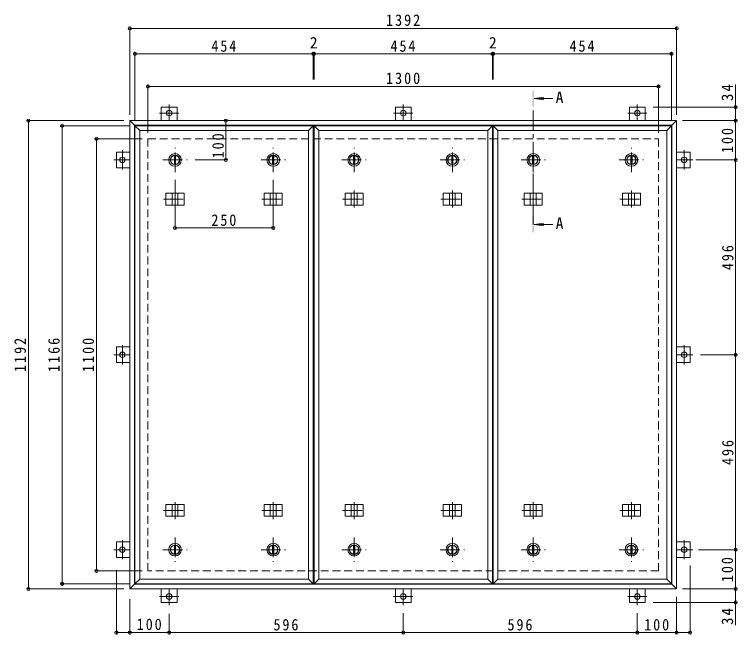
# Model space of a CAD drawing. Units: millimetres at full size, sheet at 1:10. Extents: x -2570 to 2317, y -1961 to 1272.
# Drawn here: x -2094 to -253, y -306 to 1272 of the extents above; entities that cross this region are included whole.
import ezdxf
from ezdxf.enums import TextEntityAlignment as Align

# ---------------------------------------------------------------- set-up
doc = ezdxf.new("R2010")
doc.units = ezdxf.units.MM
doc.header["$LTSCALE"] = 10
doc.header["$PDMODE"] = 32
doc.header["$PDSIZE"] = 8
doc.linetypes.add('CHAIN1', pattern=[8, 5, -1, 1, -1])
doc.linetypes.add('DASHED2', pattern=[3, 2, -1])
for name, color, linetype, lineweight in [('0-1_躯体', 2, 'DASHED2', 9), ('0-2_仕上', 3, 'Continuous', 9), ('0-3_建具', 4, 'Continuous', 9), ('0-5_寸法', 4, 'Continuous', 9), ('0-C', 2, 'Continuous', 9), ('0-E', 3, 'Continuous', 9), ('0-F', 7, 'Continuous', 9)]:
    doc.layers.add(name, color=color, linetype=linetype, lineweight=lineweight)
doc.styles.add('ＭＳ ゴシック', font='')
doc.styles.get('ＭＳ ゴシック').set_extended_font_data('MS Gothic')

msp = doc.modelspace()

# ---------------------------------------------------------------- linework, layer by layer
at = {"layer": '0-1_躯体'}
for p, q in [((-1753.8, 955.97), (-453.8, 955.97)), ((-1753.8, -144.03), (-1753.8, 955.97)), ((-453.8, 955.97), (-453.8, -144.03)), ((-453.8, -144.03), (-1753.8, -144.03))]:
    msp.add_line(p, q, dxfattribs=at)
at = {"layer": '0-2_仕上'}
for p, q in [((-1786.8, 988.97), (-1774.8, 976.97)), ((-1786.8, 988.97), (-1332.8, 988.97)), ((-1786.8, -177.03), (-1786.8, 988.97)), ((-1344.8, 976.97), (-1774.8, 976.97)), ((-1774.8, 976.97), (-1774.8, -165.03)), ((-1344.8, 976.97), (-1332.8, 988.97)), ((-1344.8, -165.03), (-1344.8, 976.97)), ((-1332.8, 988.97), (-1332.8, -177.03)), ((-1330.8, 988.97), (-1318.8, 976.97)), ((-1330.8, 988.97), (-876.8, 988.97)), ((-1330.8, -177.03), (-1330.8, 988.97)), ((-888.8, 976.97), (-1318.8, 976.97)), ((-1318.8, 976.97), (-1318.8, -165.03)), ((-888.8, 976.97), (-876.8, 988.97)), ((-888.8, -165.03), (-888.8, 976.97)), ((-876.8, 988.97), (-876.8, -177.03)), ((-874.8, 988.97), (-862.8, 976.97)), ((-874.8, 988.97), (-420.8, 988.97)), ((-874.8, -177.03), (-874.8, 988.97)), ((-432.8, 976.97), (-862.8, 976.97)), ((-862.8, 976.97), (-862.8, -165.03)), ((-432.8, 976.97), (-420.8, 988.97)), ((-432.8, -165.03), (-432.8, 976.97)), ((-420.8, 988.97), (-420.8, -177.03)), ((-1774.8, -165.03), (-1786.8, -177.03)), ((-1318.8, -165.03), (-1330.8, -177.03)), ((-862.8, -165.03), (-874.8, -177.03)), ((-1332.8, -177.03), (-1786.8, -177.03)), ((-876.8, -177.03), (-1330.8, -177.03)), ((-420.8, -177.03), (-874.8, -177.03))]:
    msp.add_line(p, q, dxfattribs=at)
for points in [[(-1774.8, -165.03), (-1344.8, -165.03), (-1332.8, -177.03)], [(-1318.8, -165.03), (-888.8, -165.03), (-876.8, -177.03)], [(-862.8, -165.03), (-432.8, -165.03), (-420.8, -177.03)]]:
    msp.add_lwpolyline(points, dxfattribs=at)
at = {"layer": '0-3_建具', "color": 2}
for p, q in [((-1799.8, 1001.97), (-1787.8, 989.97)), ((-1799.8, 1001.97), (-407.8, 1001.97)), ((-1799.8, -190.03), (-1799.8, 1001.97)), ((-419.8, 989.97), (-407.8, 1001.97)), ((-407.8, 1001.97), (-407.8, -190.03)), ((-1787.8, 989.97), (-419.8, 989.97)), ((-1787.8, -178.03), (-1787.8, 989.97)), ((-419.8, -178.03), (-419.8, 989.97)), ((-1787.8, -178.03), (-1799.8, -190.03)), ((-419.8, -178.03), (-1787.8, -178.03)), ((-419.8, -178.03), (-407.8, -190.03)), ((-407.8, -190.03), (-1799.8, -190.03))]:
    msp.add_line(p, q, dxfattribs=at)
at = {"layer": '0-3_建具'}
for p, q in [((-1707.89, 816.97), (-1707.89, 786.97)), ((-1707.89, 816.97), (-1661.71, 816.97)), ((-1692.3, 816.97), (-1692.3, 786.97)), ((-1677.3, 816.97), (-1677.3, 786.97)), ((-1661.71, 816.97), (-1661.71, 786.97)), ((-1457.89, 816.97), (-1457.89, 786.97)), ((-1457.89, 816.97), (-1411.71, 816.97)), ((-1442.3, 816.97), (-1442.3, 786.97)), ((-1427.3, 816.97), (-1427.3, 786.97)), ((-1411.71, 816.97), (-1411.71, 786.97)), ((-1251.89, 816.97), (-1251.89, 786.97)), ((-1251.89, 816.97), (-1205.71, 816.97)), ((-1236.3, 816.97), (-1236.3, 786.97)), ((-1221.3, 816.97), (-1221.3, 786.97)), ((-1205.71, 816.97), (-1205.71, 786.97)), ((-1001.89, 816.97), (-1001.89, 786.97)), ((-1001.89, 816.97), (-955.71, 816.97)), ((-986.3, 816.97), (-986.3, 786.97)), ((-971.3, 816.97), (-971.3, 786.97)), ((-955.71, 816.97), (-955.71, 786.97)), ((-795.89, 816.97), (-795.89, 786.97)), ((-795.89, 816.97), (-749.71, 816.97)), ((-780.3, 816.97), (-780.3, 786.97)), ((-765.3, 816.97), (-765.3, 786.97)), ((-749.71, 816.97), (-749.71, 786.97)), ((-545.89, 816.97), (-545.89, 786.97)), ((-545.89, 816.97), (-499.71, 816.97)), ((-530.3, 816.97), (-530.3, 786.97)), ((-515.3, 816.97), (-515.3, 786.97)), ((-499.71, 816.97), (-499.71, 786.97)), ((-1707.89, 786.97), (-1661.71, 786.97)), ((-1457.89, 786.97), (-1411.71, 786.97)), ((-1251.89, 786.97), (-1205.71, 786.97)), ((-1001.89, 786.97), (-955.71, 786.97)), ((-795.89, 786.97), (-749.71, 786.97)), ((-545.89, 786.97), (-499.71, 786.97)), ((-1707.89, -5.03), (-1707.89, 24.97)), ((-1707.89, 24.97), (-1661.71, 24.97)), ((-1692.3, -5.03), (-1692.3, 24.97)), ((-1677.3, -5.03), (-1677.3, 24.97)), ((-1661.71, -5.03), (-1661.71, 24.97)), ((-1457.89, -5.03), (-1457.89, 24.97)), ((-1457.89, 24.97), (-1411.71, 24.97)), ((-1442.3, -5.03), (-1442.3, 24.97)), ((-1427.3, -5.03), (-1427.3, 24.97)), ((-1411.71, -5.03), (-1411.71, 24.97)), ((-1251.89, -5.03), (-1251.89, 24.97)), ((-1251.89, 24.97), (-1205.71, 24.97)), ((-1236.3, -5.03), (-1236.3, 24.97)), ((-1221.3, -5.03), (-1221.3, 24.97)), ((-1205.71, -5.03), (-1205.71, 24.97)), ((-1001.89, -5.03), (-1001.89, 24.97)), ((-1001.89, 24.97), (-955.71, 24.97)), ((-986.3, -5.03), (-986.3, 24.97)), ((-971.3, -5.03), (-971.3, 24.97)), ((-955.71, -5.03), (-955.71, 24.97)), ((-795.89, -5.03), (-795.89, 24.97)), ((-795.89, 24.97), (-749.71, 24.97)), ((-780.3, -5.03), (-780.3, 24.97)), ((-765.3, -5.03), (-765.3, 24.97)), ((-749.71, -5.03), (-749.71, 24.97)), ((-545.89, -5.03), (-545.89, 24.97)), ((-545.89, 24.97), (-499.71, 24.97)), ((-530.3, -5.03), (-530.3, 24.97)), ((-515.3, -5.03), (-515.3, 24.97)), ((-499.71, -5.03), (-499.71, 24.97)), ((-1707.89, -5.03), (-1661.71, -5.03)), ((-1457.89, -5.03), (-1411.71, -5.03)), ((-1251.89, -5.03), (-1205.71, -5.03)), ((-1001.89, -5.03), (-955.71, -5.03)), ((-795.89, -5.03), (-749.71, -5.03)), ((-545.89, -5.03), (-499.71, -5.03))]:
    msp.add_line(p, q, dxfattribs=at)
at = {"layer": '0-3_建具', "linetype": 'CHAIN1'}
for p, q in [((-1684.8, 824.09), (-1684.8, 780.85)), ((-1434.8, 824.09), (-1434.8, 780.85)), ((-1228.8, 824.09), (-1228.8, 780.85)), ((-978.8, 824.09), (-978.8, 780.85)), ((-772.8, 824.09), (-772.8, 780.85)), ((-522.8, 824.09), (-522.8, 780.85)), ((-1714.21, 801.97), (-1655.39, 801.97)), ((-1464.21, 801.97), (-1405.39, 801.97)), ((-1258.21, 801.97), (-1199.39, 801.97)), ((-1008.21, 801.97), (-949.39, 801.97)), ((-802.21, 801.97), (-743.39, 801.97)), ((-552.21, 801.97), (-493.39, 801.97)), ((-1684.8, -12.15), (-1684.8, 31.09)), ((-1434.8, -12.15), (-1434.8, 31.09)), ((-1228.8, -12.15), (-1228.8, 31.09)), ((-978.8, -12.15), (-978.8, 31.09)), ((-772.8, -12.15), (-772.8, 31.09)), ((-522.8, -12.15), (-522.8, 31.09)), ((-1714.21, 9.97), (-1655.39, 9.97)), ((-1464.21, 9.97), (-1405.39, 9.97)), ((-1258.21, 9.97), (-1199.39, 9.97)), ((-1008.21, 9.97), (-949.39, 9.97)), ((-802.21, 9.97), (-743.39, 9.97)), ((-552.21, 9.97), (-493.39, 9.97))]:
    msp.add_line(p, q, dxfattribs=at)
at = {"layer": '0-5_寸法'}
for p, q in [((-770.8, 1058.19), (-746.02, 1061.45)), ((-770.8, 1058.19), (-746.02, 1054.93)), ((-770.8, 1058.19), (-723.34, 1058.19)), ((-770.8, 737.66), (-746.02, 740.93)), ((-770.8, 737.66), (-746.02, 734.4)), ((-770.8, 737.66), (-723.34, 737.66))]:
    msp.add_line(p, q, dxfattribs=at)
at = {"layer": '0-5_寸法', "linetype": 'CHAIN1'}
msp.add_line((-772.8, 737.66), (-772.8, 1038.19), dxfattribs=at)
at = {"layer": '0-5_寸法'}
for points in [[(-770.8, 1078.19), (-774.8, 1078.19), (-770.8, 1038.19), (-774.8, 1038.19)], [(-770.8, 717.66), (-774.8, 717.66), (-770.8, 757.66), (-774.8, 757.66)]]:
    msp.add_solid(points, dxfattribs=at)
at = {"layer": '0-C', "linetype": 'CHAIN1'}
for p, q in [((-1684.8, 870.97), (-1684.8, 932.97)), ((-1434.8, 870.97), (-1434.8, 932.97)), ((-1228.8, 870.97), (-1228.8, 932.97)), ((-978.8, 870.97), (-978.8, 932.97)), ((-772.8, 870.97), (-772.8, 932.97)), ((-522.8, 870.97), (-522.8, 932.97)), ((-1715.8, 901.97), (-1653.8, 901.97)), ((-1465.8, 901.97), (-1403.8, 901.97)), ((-1259.8, 901.97), (-1197.8, 901.97)), ((-1009.8, 901.97), (-947.8, 901.97)), ((-803.8, 901.97), (-741.8, 901.97)), ((-553.8, 901.97), (-491.8, 901.97)), ((-1684.8, -59.03), (-1684.8, -121.03)), ((-1434.8, -59.03), (-1434.8, -121.03)), ((-1228.8, -59.03), (-1228.8, -121.03)), ((-978.8, -59.03), (-978.8, -121.03)), ((-772.8, -59.03), (-772.8, -121.03)), ((-522.8, -59.03), (-522.8, -121.03)), ((-1715.8, -90.03), (-1653.8, -90.03)), ((-1465.8, -90.03), (-1403.8, -90.03)), ((-1259.8, -90.03), (-1197.8, -90.03)), ((-1009.8, -90.03), (-947.8, -90.03)), ((-803.8, -90.03), (-741.8, -90.03)), ((-553.8, -90.03), (-491.8, -90.03))]:
    msp.add_line(p, q, dxfattribs=at)
at = {"layer": '0-C'}
for p, q in [((-1686.3, 913.37), (-1686.3, 890.57)), ((-1683.3, 913.37), (-1683.3, 890.57)), ((-1436.3, 913.37), (-1436.3, 890.57)), ((-1433.3, 913.37), (-1433.3, 890.57)), ((-1230.3, 913.37), (-1230.3, 890.57)), ((-1227.3, 913.37), (-1227.3, 890.57)), ((-980.3, 913.37), (-980.3, 890.57)), ((-977.3, 913.37), (-977.3, 890.57)), ((-774.3, 913.37), (-774.3, 890.57)), ((-771.3, 913.37), (-771.3, 890.57)), ((-524.3, 913.37), (-524.3, 890.57)), ((-521.3, 913.37), (-521.3, 890.57)), ((-1686.3, -101.43), (-1686.3, -78.63)), ((-1683.3, -101.43), (-1683.3, -78.63)), ((-1436.3, -101.43), (-1436.3, -78.63)), ((-1433.3, -101.43), (-1433.3, -78.63)), ((-1230.3, -101.43), (-1230.3, -78.63)), ((-1227.3, -101.43), (-1227.3, -78.63)), ((-980.3, -101.43), (-980.3, -78.63)), ((-977.3, -101.43), (-977.3, -78.63)), ((-774.3, -101.43), (-774.3, -78.63)), ((-771.3, -101.43), (-771.3, -78.63)), ((-524.3, -101.43), (-524.3, -78.63)), ((-521.3, -101.43), (-521.3, -78.63))]:
    msp.add_line(p, q, dxfattribs=at)
for centre, radius in [((-1684.8, 901.97), 16), ((-1684.8, 901.97), 12), ((-1684.8, 901.97), 11.5), ((-1434.8, 901.97), 16), ((-1434.8, 901.97), 12), ((-1434.8, 901.97), 11.5), ((-1228.8, 901.97), 16), ((-1228.8, 901.97), 12), ((-1228.8, 901.97), 11.5), ((-978.8, 901.97), 16), ((-978.8, 901.97), 12), ((-978.8, 901.97), 11.5), ((-772.8, 901.97), 16), ((-772.8, 901.97), 12), ((-772.8, 901.97), 11.5), ((-522.8, 901.97), 16), ((-522.8, 901.97), 12), ((-522.8, 901.97), 11.5), ((-1684.8, -90.03), 16), ((-1684.8, -90.03), 12), ((-1684.8, -90.03), 11.5), ((-1434.8, -90.03), 16), ((-1434.8, -90.03), 12), ((-1434.8, -90.03), 11.5), ((-1228.8, -90.03), 16), ((-1228.8, -90.03), 12), ((-1228.8, -90.03), 11.5), ((-978.8, -90.03), 16), ((-978.8, -90.03), 12), ((-978.8, -90.03), 11.5), ((-772.8, -90.03), 16), ((-772.8, -90.03), 12), ((-772.8, -90.03), 11.5), ((-522.8, -90.03), 16), ((-522.8, -90.03), 12), ((-522.8, -90.03), 11.5)]:
    msp.add_circle(centre, radius, dxfattribs=at)
at = {"layer": '0-E'}
for p, q in [((-1719.8, 1036.17), (-1679.8, 1036.17)), ((-1719.8, 1036.17), (-1719.8, 1001.97)), ((-1679.8, 1036.17), (-1679.8, 1001.97)), ((-1123.8, 1036.17), (-1083.8, 1036.17)), ((-1123.8, 1036.17), (-1123.8, 1001.97)), ((-1083.8, 1036.17), (-1083.8, 1001.97)), ((-527.8, 1036.17), (-487.8, 1036.17)), ((-527.8, 1036.17), (-527.8, 1001.97)), ((-487.8, 1036.17), (-487.8, 1001.97)), ((-1834, 881.97), (-1834, 921.97)), ((-1834, 921.97), (-1799.8, 921.97)), ((-373.6, 921.97), (-407.8, 921.97)), ((-373.6, 921.97), (-373.6, 881.97)), ((-1834, 881.97), (-1799.8, 881.97)), ((-373.6, 881.97), (-407.8, 881.97)), ((-1834, 385.97), (-1834, 425.97)), ((-1834, 425.97), (-1799.8, 425.97)), ((-373.6, 425.97), (-407.8, 425.97)), ((-373.6, 425.97), (-373.6, 385.97)), ((-1834, 385.97), (-1799.8, 385.97)), ((-373.6, 385.97), (-407.8, 385.97)), ((-1834, -110.03), (-1834, -70.03)), ((-1834, -70.03), (-1799.8, -70.03)), ((-373.6, -70.03), (-407.8, -70.03)), ((-373.6, -70.03), (-373.6, -110.03)), ((-1834, -110.03), (-1799.8, -110.03)), ((-373.6, -110.03), (-407.8, -110.03)), ((-1719.8, -224.23), (-1719.8, -190.03)), ((-1679.8, -224.23), (-1679.8, -190.03)), ((-1123.8, -224.23), (-1123.8, -190.03)), ((-1083.8, -224.23), (-1083.8, -190.03)), ((-527.8, -224.23), (-527.8, -190.03)), ((-487.8, -224.23), (-487.8, -190.03)), ((-1679.8, -224.23), (-1719.8, -224.23)), ((-1083.8, -224.23), (-1123.8, -224.23)), ((-487.8, -224.23), (-527.8, -224.23))]:
    msp.add_line(p, q, dxfattribs=at)
at = {"layer": '0-E', "linetype": 'CHAIN1'}
for p, q in [((-1699.8, 1043.14), (-1699.8, 1001.97)), ((-1103.8, 1043.14), (-1103.8, 1001.97)), ((-507.8, 1043.14), (-507.8, 1001.97)), ((-1675.43, 1021.17), (-1724.18, 1021.17)), ((-1079.43, 1021.17), (-1128.18, 1021.17)), ((-483.43, 1021.17), (-532.18, 1021.17)), ((-1819, 926.35), (-1819, 877.59)), ((-388.6, 877.59), (-388.6, 926.35)), ((-1840.98, 901.97), (-1799.8, 901.97)), ((-366.63, 901.97), (-407.8, 901.97)), ((-1819, 430.35), (-1819, 381.59)), ((-388.6, 381.59), (-388.6, 430.35)), ((-1840.98, 405.97), (-1799.8, 405.97)), ((-366.63, 405.97), (-407.8, 405.97)), ((-1819, -65.65), (-1819, -114.41)), ((-388.6, -114.41), (-388.6, -65.65)), ((-1840.98, -90.03), (-1799.8, -90.03)), ((-366.63, -90.03), (-407.8, -90.03)), ((-1699.8, -231.2), (-1699.8, -190.03)), ((-1103.8, -231.2), (-1103.8, -190.03)), ((-507.8, -231.2), (-507.8, -190.03)), ((-1724.18, -209.23), (-1675.43, -209.23)), ((-1128.18, -209.23), (-1079.43, -209.23)), ((-532.18, -209.23), (-483.43, -209.23))]:
    msp.add_line(p, q, dxfattribs=at)
at = {"layer": '0-E'}
for centre in [(-1699.8, 1021.17), (-1103.8, 1021.17), (-507.8, 1021.17), (-1819, 901.97), (-388.6, 901.97), (-1819, 405.97), (-388.6, 405.97), (-1819, -90.03), (-388.6, -90.03), (-1699.8, -209.23), (-1103.8, -209.23), (-507.8, -209.23)]:
    msp.add_circle(centre, 7, dxfattribs=at)
at = {"layer": '0-F'}
for p, q in [((-1799.8, 1016.97), (-1799.8, 1241.62)), ((-1799.8, 1236.62), (-407.8, 1236.62)), ((-407.8, 1016.97), (-407.8, 1241.62)), ((-1786.8, 1003.97), (-1786.8, 1176.82)), ((-1786.8, 1171.82), (-1332.8, 1171.82)), ((-1332.8, 1174.82), (-1332.8, 1106.42)), ((-1332.8, 1171.82), (-1330.8, 1171.82)), ((-1330.8, 1174.82), (-1330.8, 1106.42)), ((-1330.8, 1171.82), (-876.8, 1171.82)), ((-876.8, 1174.82), (-876.8, 1106.42)), ((-876.8, 1171.82), (-874.8, 1171.82)), ((-874.8, 1174.82), (-874.8, 1106.42)), ((-874.8, 1171.82), (-420.8, 1171.82)), ((-420.8, 1003.97), (-420.8, 1176.82)), ((-1753.8, 970.97), (-1753.8, 1093.77)), ((-1753.8, 1088.77), (-453.8, 1088.77)), ((-453.8, 970.97), (-453.8, 1093.77)), ((-257.65, 1036.17), (-257.65, 1094.24)), ((-252.65, 1036.17), (-467.8, 1036.17)), ((-257.65, 1001.97), (-257.65, 1036.17)), ((-1814.8, 1001.97), (-2063.16, 1001.97)), ((-2058.16, -190.03), (-2058.16, 1001.97)), ((-1555.42, 1001.97), (-1555.42, 901.97)), ((-392.8, 1001.97), (-252.65, 1001.97)), ((-257.65, 901.97), (-257.65, 1001.97)), ((-1801.8, 988.97), (-1977.12, 988.97)), ((-1972.12, -177.03), (-1972.12, 988.97)), ((-1768.8, 955.97), (-1889.75, 955.97)), ((-1884.75, -144.03), (-1884.75, 955.97)), ((-1552.42, 901.97), (-1633.8, 901.97)), ((-358.88, 901.97), (-252.65, 901.97)), ((-257.65, 901.97), (-257.65, 405.97)), ((-1684.8, 725.67), (-1684.8, 850.97)), ((-1434.8, 725.67), (-1434.8, 850.97)), ((-1684.8, 728.67), (-1434.8, 728.67)), ((-254.65, 405.97), (-346.63, 405.97)), ((-257.65, 405.97), (-257.65, -90.03)), ((-352.29, -90.03), (-252.65, -90.03)), ((-257.65, -190.03), (-257.65, -90.03)), ((-1768.8, -144.03), (-1889.75, -144.03)), ((-1834, -305.96), (-1834, -141.24)), ((-373.6, -303.96), (-373.6, -130.03)), ((-1801.8, -177.03), (-1977.12, -177.03)), ((-1814.8, -190.03), (-2063.16, -190.03)), ((-392.8, -190.03), (-252.65, -190.03)), ((-257.65, -190.03), (-257.65, -224.23)), ((-1799.8, -216.24), (-1799.8, -305.96)), ((-407.8, -303.96), (-407.8, -210.03)), ((-252.65, -224.23), (-467.8, -224.23)), ((-257.65, -224.23), (-257.65, -281.7)), ((-1699.8, -253.54), (-1699.8, -305.96)), ((-1103.8, -303.96), (-1103.8, -251.2)), ((-507.8, -303.96), (-507.8, -251.2)), ((-1834, -300.96), (-1799.8, -300.96)), ((-1799.8, -300.96), (-1699.8, -300.96)), ((-1699.8, -300.96), (-1103.8, -300.96)), ((-1103.8, -300.96), (-507.8, -300.96)), ((-507.8, -300.96), (-407.8, -300.96)), ((-407.8, -300.96), (-373.6, -300.96))]:
    msp.add_line(p, q, dxfattribs=at)
for p in [(-1799.8, 1236.62), (-407.8, 1236.62), (-1786.8, 1171.82), (-1332.8, 1171.82), (-1330.8, 1171.82), (-876.8, 1171.82), (-874.8, 1171.82), (-420.8, 1171.82), (-1753.8, 1088.77), (-453.8, 1088.77), (-257.65, 1036.17), (-2058.16, 1001.97), (-1555.42, 1001.97), (-257.65, 1001.97), (-1972.12, 988.97), (-1884.75, 955.97), (-1555.42, 901.97), (-257.65, 901.97), (-1684.8, 728.67), (-1434.8, 728.67), (-257.65, 405.97), (-257.65, -90.03), (-1884.75, -144.03), (-1972.12, -177.03), (-2058.16, -190.03), (-257.65, -190.03), (-257.65, -224.23), (-1834, -300.96), (-1799.8, -300.96), (-1699.8, -300.96), (-1103.8, -300.96), (-507.8, -300.96), (-407.8, -300.96), (-373.6, -300.96)]:
    msp.add_point(p, dxfattribs=at)

# ---------------------------------------------------------------- texts
at = {"layer": '0-5_寸法', "color": 2, "style": 'ＭＳ ゴシック'}
for p in [(-715.77, 1037.79), (-715.77, 717.27)]:
    msp.add_text('A', height=29.33, dxfattribs=at).set_placement(p, align=Align.BOTTOM_LEFT)
at = {"layer": '0-F', "color": 2, "style": 'ＭＳ ゴシック'}
for p in [(-1341.8, 1176.82), (-885.8, 1176.82)]:
    msp.add_text('2', height=29.33, dxfattribs=at).set_placement(p, align=Align.BOTTOM_LEFT)
at = {"layer": '0-F', "color": 2, "char_height": 29.33, "attachment_point": 7, "style": 'ＭＳ ゴシック'}
for s, insert in [('\\T1.28;\\W0.9;1392', (-1147.55, 1242.62)), ('\\T1.27;\\W0.9;454', (-1592.3, 1176.82)), ('\\T1.27;\\W0.9;454', (-1136.3, 1176.82)), ('\\T1.27;\\W0.9;454', (-680.3, 1176.82)), ('\\T1.28;\\W0.9;1300', (-1147.55, 1094.77)), ('\\T1.27;\\W0.9;250', (-1592.3, 733.67)), ('\\T1.27;\\W0.9;100', (-1782.3, -294.96)), ('\\T1.27;\\W0.9;596', (-1434.3, -295.96)), ('\\T1.27;\\W0.9;596', (-838.3, -295.96)), ('\\T1.27;\\W0.9;100', (-490.3, -295.96))]:
    msp.add_mtext(s, dxfattribs=dict(at, insert=insert))
at = {"layer": '0-F', "color": 2, "char_height": 29.33, "attachment_point": 7, "rotation": 90, "style": 'ＭＳ ゴシック'}
for s, insert in [('\\T1.27;\\W0.95;34', (-263.65, 1051.74)), ('\\T1.27;\\W0.9;100', (-263.65, 919.47)), ('\\T1.27;\\W0.9;100', (-1560.42, 905.98)), ('\\T1.27;\\W0.9;496', (-262.65, 621.47)), ('\\T1.28;\\W0.9;1192', (-2064.16, 362.22)), ('\\T1.28;\\W0.9;1166', (-1978.12, 362.22)), ('\\T1.28;\\W0.9;1100', (-1890.75, 362.22)), ('\\T1.27;\\W0.9;496', (-262.65, 125.47)), ('\\T1.27;\\W0.9;100', (-263.65, -172.53)), ('\\T1.27;\\W0.95;34', (-263.65, -281.7))]:
    msp.add_mtext(s, dxfattribs=dict(at, insert=insert))

doc.saveas('drawing.dxf')
